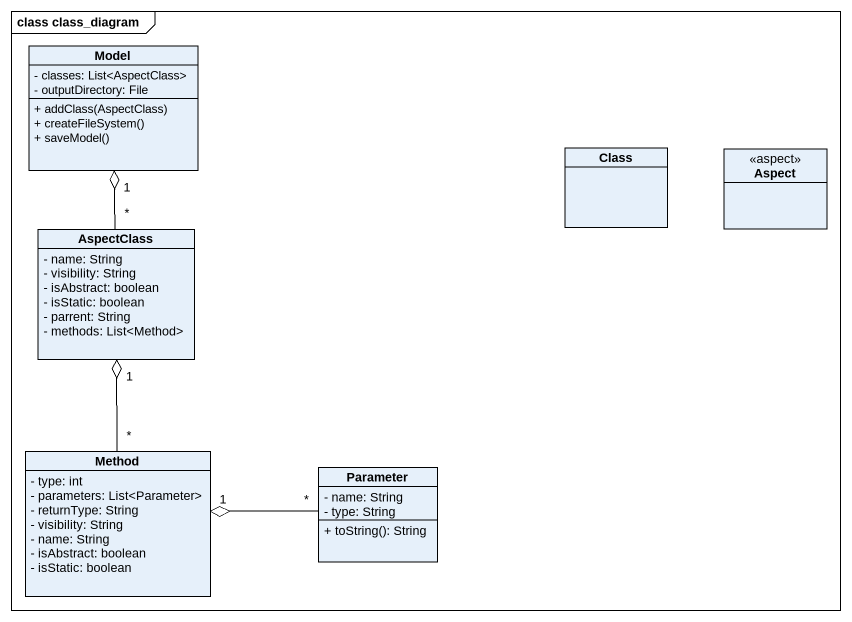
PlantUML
@startuml
mainframe class class_diagram
hide circle
hide empty members
skinparam classAttributeIconSize 0
class Model {
  - classes: List<AspectClass>
  - outputDirectory: File
  + addClass(AspectClass)
  + createFileSystem()
  + saveModel()
}
class "Class" as Class_
class Aspect <<aspect>>
class AspectClass {
  - name: String
  - visibility: String
  - isAbstract: boolean
  - isStatic: boolean
  - parrent: String
  - methods: List<Method>
}
class Method {
  - type: int
  - parameters: List<Parameter>
  - returnType: String
  - visibility: String
  - name: String
  - isAbstract: boolean
  - isStatic: boolean
}
class Parameter {
  - name: String
  - type: String
  + toString(): String
}
AspectClass "*" -up-o "1" Model
Method "*" -up-o "1" AspectClass
Parameter "*" -left-o "1" Method
@enduml
